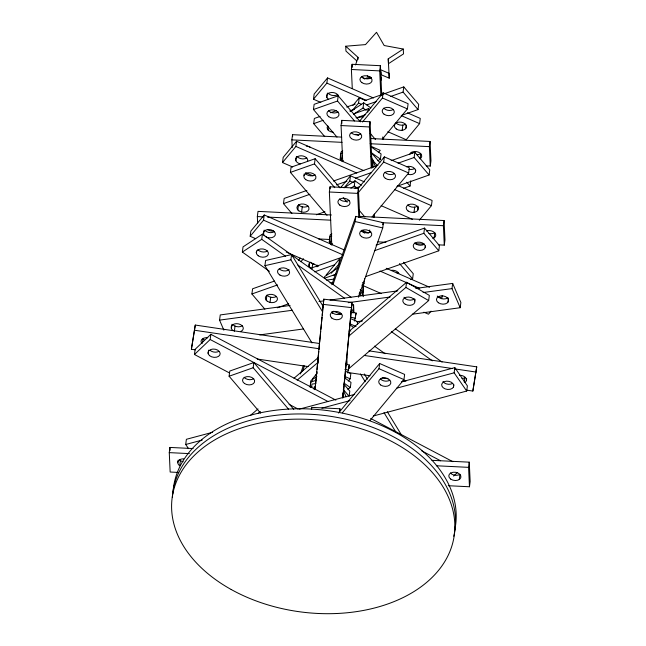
<?xml version="1.0" encoding="UTF-8"?>
<svg xmlns="http://www.w3.org/2000/svg" width="646" height="646" viewBox="0 0 646 646"><rect width="100%" height="100%" fill="white"/><g stroke="black" fill="none" stroke-linecap="round" stroke-linejoin="round"><path stroke-width="0.97" d="M314.965 389.7L323.759 299.171L352.03 302.417L342.961 397.791M315.167 389.522L315.555 385.509M315.741 383.506L316.217 378.483M316.411 376.473L316.887 371.458M317.081 369.447L318.131 358.401M318.316 356.398L318.801 351.376M318.987 349.365L319.463 344.35M319.657 342.34L320.707 331.301M320.9 329.29L321.377 324.268M321.563 322.265L322.047 317.243M322.233 315.232L323.283 304.193M323.476 302.183L323.759 299.171M342.751 397.968L352.03 302.417M178.223 472.428L170.156 472.032L169.268 452.628L169.946 447.436L193.13 448.574M195.383 349.849L191.394 349.252L195.278 325.059L319.043 343.438M191.394 349.252L195.278 325.059M177.803 462.722L178.143 460.13M180.395 460.558L179.717 465.75A6.097 4.126 7.5 0 1 178.191 461.155A6.097 4.126 7.5 0 1 183.674 458.862M229.282 372.839L194.454 354.509L195.132 349.316L210.846 334.329L335.872 400.124M188.559 448.631L185.701 444.488L186.387 439.296L212.647 432.287M202.432 343.228L202.997 338.9A6.097 4.126 7.5 0 0 204.144 339.731M208.141 353.612L208.593 350.148M194.454 354.509L210.168 339.521L210.846 334.329M223.855 330.138L219.559 320.125L220.246 314.933L290.078 305.469M231.405 328.628L231.979 324.3M269.422 271.344L242.355 252.069L243.041 246.877L262.429 234.135L351.012 297.225M234.353 331.293L235.031 326.101M260.532 413.085L229.096 376.23L229.782 371.038L253.854 362.543L293.801 409.378M255.711 238.705L250.172 236.283L250.85 231.09L264.238 214.981L344.625 250.107M257.649 223.355L257.334 216.563L258.02 211.371L331.438 214.989M256.309 252.756L256.535 251.019M264.884 309.2L251.9 293.978L252.586 288.786L274.437 281.075M250.172 236.283L263.552 220.173L264.238 214.981M242.355 252.069L261.743 239.327L262.429 234.135M263.536 234.474L264.101 230.146M312.002 342.945L264.925 265.668L265.603 260.475L291.58 254.597L323.493 306.971M288.536 409.193L253.167 367.736L253.854 362.543M292.646 166.991L282.504 162.558L283.19 157.366L296.571 141.256L363.876 170.665M266.249 300.301L266.927 295.109A6.097 4.126 7.5 0 0 276.512 296.441M270.02 302.417L270.706 297.225M291.911 213.511L283.473 203.619L284.159 198.427L306.882 190.409M292.218 147.635L291.855 139.875L292.541 134.683L341.726 137.105M327.029 215.336L290.401 172.393L291.088 167.201L315.159 158.706L340.014 187.841M282.504 162.558L295.892 146.448L296.571 141.256M295.868 160.749L296.441 156.421M322.806 312.163L290.902 259.789L291.58 254.597M297.814 209.942L298.5 204.75A6.097 4.126 7.5 0 0 308.085 206.082M320.82 102.423L313.48 99.218L314.158 94.025L327.546 77.916L373.453 97.974M303.991 175.534L304.218 173.798M336.97 137.081L313.455 109.513L314.134 104.321L338.213 95.818L360.42 121.86M301.593 212.058L302.271 206.865M324.712 136.581L313.681 123.644L314.36 118.452L320.069 116.433M334.749 187.663L314.473 163.898L315.159 158.706M313.48 99.218L326.86 83.108L327.546 77.916M326.844 97.409L327.409 93.081M309.087 266.128L309.547 262.664M328.023 129.967L328.475 126.503M312.034 268.793L312.712 263.6M354.509 120.931L337.527 101.018L338.213 95.818M316.992 266.838L317.226 265.102M331.81 245.23L329.363 191.999L330.049 186.807L358.36 188.196L359.701 217.322M342.727 161.67L341.064 125.55L341.75 120.358L370.061 121.755L372.185 167.903M352.28 88.518L351.4 69.493L352.086 64.301L380.397 65.698L381.778 95.729M310.282 385.63L310.968 380.437L316.871 376.561M324.413 278.321L324.639 276.593L338.124 267.735M329.428 240.247L330.106 235.055L331.794 233.949M340.361 157.172L341.048 151.98L342.727 150.865M331.204 244.204L329.258 241.919L329.945 236.727L331.794 236.073M341.492 160.361L340.2 158.843L340.878 153.651L342.735 152.997M312.268 380.559L312.494 378.831L316.96 373.461M331.406 235.176L331.64 233.448M311.509 387.552L311.97 384.095L315.837 383.571M331.107 238.705L330.421 243.897L332.359 243.639M342.041 155.629L341.363 160.822L343.301 160.563M311.372 409.104L311.598 407.368L339.909 408.765L339.998 410.703M313.988 389.199L314.336 386.599M318.438 355.445L317.889 363.553M352.191 110.7L358.562 103.029L359.249 97.837L365.717 100.671M332.375 313.391L332.601 311.663M344.068 187.897L349.801 180.993L350.487 175.801L364.36 181.857M353.766 114.108L363.036 108.011L363.722 102.819L370.869 107.914M350.907 188.188L354.283 185.967L354.961 180.775L361.316 185.305M367.784 112.194L368.244 108.738L353.427 113.962M358.788 217.5L357.674 193.388L358.36 188.196M333.126 284.216L355.155 221.562L355.841 216.37L383.425 222.741L382.739 227.933L358.368 297.233M371.272 168.081L369.375 126.947L370.061 121.755M380.817 94.914L379.711 70.89L380.397 65.698M339.457 412.221L339.909 408.765M346.409 359.434L346.199 364.942M353.031 313.019L353.58 304.92L351.634 304.823M372.039 164.722L372.726 159.53L373.081 167.298M362.503 122.013L382.448 97.998L383.135 92.806L408.102 103.715L407.416 108.908L382.319 139.124M347.726 372.984L349.381 365.03L345.57 364.15M354.557 321.054L356.212 313.108L350.503 311.792M348.251 381.124L350.164 378.822L350.843 373.63L345.295 371.208M357.343 324.3L357.682 321.708L350.285 318.478M369.415 232.576L369.762 229.976M347.798 389.263L350.326 387.6L351.004 382.408L344.657 377.886M359.087 293.769L362.794 292.468L363.48 287.276L362.18 285.75M362.309 284.862L363.997 283.755L364.683 278.563M377.87 160.797L380.405 159.142L381.083 153.95L370.756 146.594M383.49 139.504L383.716 137.776M357.989 192.984L383.667 162.073L384.354 156.881L409.314 167.79L408.635 172.983L372.048 217.032M401.852 115.295L418.019 109.586L403.096 92.087L403.774 86.895L364.772 100.655M402.175 130.322L402.854 125.13M405.769 128.57L406.221 125.106M342.332 412.826L378.984 368.704L379.67 363.512L404.638 374.422L403.952 379.614L369.875 420.643M418.019 109.586L418.705 104.394L403.774 86.895M403.564 188.317L410.048 186.032L410.727 180.84M396.886 186.363L429.089 175.001L414.159 157.495L414.837 152.303L391.169 160.66M387.842 131.711L406.213 139.738L419.593 123.628L420.271 118.436L407.424 112.824M415.491 171.86L415.725 170.132M414.005 212.364L414.684 207.172M348.452 336.429L405.882 287.454L406.568 282.262L429.34 295.384L428.661 300.576L348.251 369.141M417.599 210.612L418.164 206.284M426.255 165.852L430.268 166.046L429.38 146.642L430.058 141.45L370.836 138.535M410.735 279.573L412.592 278.919L413.27 273.726L403.459 262.219M429.089 175.001L429.768 169.809L414.837 152.303M430.268 166.046L430.955 160.854L430.058 141.45M414.853 301.012L415.079 299.284M365.636 276.609L438.779 250.793L423.857 233.287L424.535 228.095L376.085 245.197M425.189 247.652A6.097 4.126 7.5 0 0 417.526 242.193A6.097 4.126 7.5 0 0 415.128 249.017A6.097 4.126 7.5 0 0 425.189 247.652L425.415 245.924M419.311 220.246L431.423 205.67L432.101 200.478L397.993 185.572M434.112 237.881L434.79 232.689A6.097 4.126 7.5 0 1 428.984 233.472M438.779 250.793L439.466 245.601L424.535 228.095M438.254 244.834L444.287 245.125L443.39 225.72L444.077 220.528L359.596 216.37M444.287 245.125L444.973 239.932L444.077 220.528M442.227 295.505L441.888 298.105L437.261 296.086M447.88 302.344L448.453 298.016M412.301 314.214L460.186 307.714L451.998 288.609L452.676 283.416L415.766 288.423M460.186 307.714L460.873 302.522L452.676 283.416M373.331 415.984L466.703 391.048L454.146 372.815L454.832 367.622L401.336 381.907M453.476 387.059A6.097 4.126 7.5 0 0 446.539 381.172A6.097 4.126 7.5 0 0 443.164 387.737A6.097 4.126 7.5 0 0 453.476 387.059L453.815 384.467M464.272 382.109L464.837 377.781A6.097 4.126 7.5 0 1 461.955 378.435M466.404 380.357L466.638 378.629M466.703 391.048L467.381 385.856L454.832 367.622M459.29 479.51L459.976 474.317A6.097 4.126 7.5 0 1 450.391 472.985M466.856 390.168L472.848 391.056L476.732 366.863L368.947 350.851M472.848 391.056L476.732 366.863M448.308 485.719L469.464 486.761L468.576 467.357L469.254 462.165L431.972 460.323M469.464 486.761L470.151 481.569L469.254 462.165M355.583 64.939L358.021 57.349L345.723 46.221L365.499 44.606L376.521 32.3L384.176 45.527L403.274 49.048L403.5 53.901L388.456 63.688L388.23 58.834L403.274 49.048M300.43 373.953L303.434 365.41M331.81 284.716L355.841 216.37M302.417 371.547L304.419 365.854M315.983 375.205L316.952 372.451M382.755 224.638L383.425 222.741M355.566 314.949L356.212 313.108M348.404 367.792L349.381 365.03M352.869 105.508L359.249 97.837M359.321 121.472L383.135 92.806M340.926 187.308L350.487 175.801M378.33 152.666L380.244 150.365L370.99 146.319M298.331 260.427L300.261 258.109M358.029 188.567L384.354 156.881M300.858 261.759L303.426 258.666M326.165 274.986L339.554 258.876L338.867 264.069L331.22 273.274M338.512 413.052L379.67 363.512M431.052 311.146L428.5 314.214L423.881 312.196M453.605 476.094L457.182 472.686M250.357 415.475L258.012 408.942M294.003 378.257L318.51 357.359M349.139 331.236L406.568 282.262M258.093 413.488L260.395 411.526M297.144 380.179L317.824 362.551M350.237 111.677L363.722 102.819M344.851 187.421L354.961 180.775M333.231 275.689L336.598 273.476M313.455 109.513L337.527 101.018M330.534 112.743L336.243 110.732M346.7 107.034L355.268 104.014M313.681 123.644L323.194 120.285M349.825 110.886L354.581 109.206M366.944 104.846L376.457 101.487M390.725 96.448L403.096 92.087M356.447 117.847L365.709 114.584M290.401 172.393L314.473 163.898M340.2 158.843L342.049 158.189M333.401 181.05L377.91 165.336M283.473 203.619L309.991 194.26M336.501 184.901L346.918 181.227M355.445 178.215L371.539 172.539M398.057 163.18L414.159 157.495M354.856 188.325L359.483 186.694M316.395 214.771L324.922 211.767M329.258 241.919L331.107 241.265M310.54 268.332L340.935 257.601M251.9 293.978L277.554 284.926M314.602 271.845L334.555 264.803M374.454 250.721L423.857 233.287M324.478 278.264L335.581 274.348M277.279 307.795L288.681 303.765M229.096 376.23L253.167 367.736M316.354 380.155L310.799 382.109L310.12 387.301L311.97 386.647M299.211 409.168L354.654 394.367M185.701 444.488L202.238 440.071M321.87 408.135L350.075 400.601M396.765 388.133L454.146 372.815M264.925 265.668L290.902 259.789M355.986 117.766L363.73 116.716M326.61 280.114L334.353 279.064M319.003 301.545L323.993 300.866M329.977 300.059L397.815 290.861M219.559 320.125L292.388 310.258M348.251 302.683L390.144 296.999M423.065 292.533L451.998 288.609M259.676 334.903L303.572 328.951M356.439 321.789L362.422 320.973M351.4 69.493L379.711 70.89M341.064 125.55L369.375 126.947M291.855 139.875L342.049 142.346M370.158 143.727L429.38 146.642M329.363 191.999L357.674 193.388M257.334 216.563L263.374 216.862M267.396 217.064L330.752 220.181M382.044 222.7L443.39 225.72M318.575 238.939L329.638 239.488M377.91 241.862L385.953 242.258M415.12 243.695L424.172 244.14M329.961 282.851L332.884 282.996M350.948 310.015L352.902 310.112M169.268 452.628L189.423 453.613M436.325 465.766L468.576 467.357M323.081 304.363L351.343 307.609M194.599 330.251L319.358 348.783M364.271 355.453L452.095 368.495M455.091 368.939L476.054 372.056M257.269 359.039L308.166 366.597M348.089 372.524L370.045 375.786M382.02 377.563L388.012 378.459M402.983 380.68L405.979 381.124M355.155 221.562L382.739 227.933M350.778 317.202L355.526 318.3M344.891 369.342L348.695 370.223M380.244 69.606L389.021 73.321L389.239 78.174L380.47 74.46M382.448 97.998L407.416 108.908M326.86 83.108L366.339 100.356M401.231 115.602L419.593 123.628M358.562 103.029L361.332 104.248M355.954 134.263L358.732 135.474M383.667 162.073L408.635 172.983M295.892 146.448L356.737 173.039M394.545 189.561L431.423 205.67M349.801 180.993L353.507 182.608M305.558 172.627L312.93 175.857M381.156 205.67L412.503 219.365M361.905 230.21L368.382 233.036M386.203 268.276L429.63 287.26M263.552 220.173L343.018 254.895M379.977 271.045L419.706 288.407M286.202 252.029L318.543 266.16M361.97 285.136L381.374 293.615M333.643 311.202L341.04 314.432M349.599 323.67L356.075 326.496M378.984 368.704L403.952 379.614M344.617 376.4L350.164 378.822M370.699 418.455L452.862 461.688M210.168 339.521L328.047 401.554M421.814 450.908L440.572 460.776M289.109 404.331L298.04 409.031M405.882 287.454L428.661 300.576M363.036 108.011L366.217 110.272M370.869 152.351L380.405 159.142M354.283 185.967L356.665 187.671M361.413 230.8L364.586 233.061M362.406 282.625L363.997 283.755M395.312 328.774L442.066 362.067M261.743 239.327L285.532 256.268M297.838 265.03L344.593 298.331M391.347 331.624L432.36 360.831M349.898 324.825L353.871 327.659M374.414 346.119L385.081 353.709M349.22 330.017L350.802 331.156M343.971 383.078L350.326 387.6M356.794 60.894L345.949 51.074L345.723 46.221M368.244 108.738L369.536 110.256M370.223 133.351L375.447 139.479M406.778 182.196L410.048 186.032M371.442 152.763L379.88 162.655M372.056 159.481L377.256 165.57M358.982 210.079L364.869 216.983M343.252 197.636L347.177 202.238M399.511 263.576L412.592 278.919M360.193 289.424L362.794 292.468M343.963 384.273L349.809 391.121L349.123 396.313L343.276 389.465M364.296 373.945L367.429 379.097M387.309 411.728L401.432 434.911M360.468 373.986L365.176 381.713M384.007 412.624L396.038 432.376M371.111 156.502L375.794 167.419M359.386 292.04L360.944 295.674M343.373 390.426L346.103 396.789M342.687 395.618L343.47 397.435M388.23 58.834L389.239 78.174M382.755 136.96L382.852 138.963M374.309 214.06L374.454 217.072M373.445 215.239L373.533 217.242M358.021 57.349L358.11 59.295M362.842 285.629L363.351 296.675M352.086 64.301L352.223 67.305M362.204 291.822L362.39 295.844M353.58 304.92L353.943 312.68M341.75 120.358L341.887 123.37M346.749 356.842L347.104 364.602M342.873 392.849L343.05 396.725M330.049 186.807L330.138 188.81M311.598 407.368L311.687 409.314M292.541 134.683L292.63 136.621M169.946 447.436L170.084 450.343M424.39 244.245A6.097 4.126 7.5 0 1 414.805 242.92M398.194 272.37A6.097 4.126 7.5 0 1 396.967 272.967M391.331 270.319A6.097 4.126 7.5 0 1 398.897 273.621M315.014 174.856A6.097 4.126 7.5 0 1 305.429 173.524M349.074 200.357A6.097 4.126 7.5 0 1 339.489 199.025M172.369 497.509A142.298 96.319 7.5 0 1 327.7 415.903A142.298 96.319 7.5 0 1 453.791 536.253M306.793 157.915A6.097 4.126 7.5 0 1 297.208 156.59M300.293 163.898A6.097 4.126 7.5 0 1 295.771 158.593A6.097 4.126 7.5 0 1 303.063 156.017A6.097 4.126 7.5 0 1 307.593 161.322M417.356 206.236A6.097 4.126 7.5 0 1 407.771 204.903M201.504 343.107A6.097 4.126 7.5 0 1 207.754 337.769M459.476 375.302A6.097 4.126 7.5 0 1 465.58 377.7A6.097 4.126 7.5 0 1 465.257 382.279M173.015 492.995A142.298 96.319 7.5 0 1 327.893 410.646A142.298 96.319 7.5 0 1 454.477 531.06M274.453 231.639A6.097 4.126 7.5 0 1 264.868 230.315M264.182 235.507A6.097 4.126 7.5 0 1 268.623 229.516A6.097 4.126 7.5 0 1 275.107 235.386A6.097 4.126 7.5 0 1 265.191 236.412M394.569 173.548A6.097 4.126 7.5 0 1 384.984 172.216M314.198 264.085A6.097 4.126 7.5 0 1 311.429 262.874M310.742 268.066A6.097 4.126 7.5 0 1 310.476 262.187M267.484 251.011A6.097 4.126 7.5 0 1 257.899 249.679M340.991 313.786A6.097 4.126 7.5 0 1 331.543 311.84M289.125 269.624A6.097 4.126 7.5 0 1 279.492 269.059M414.409 298.815A6.097 4.126 7.5 0 1 403.968 297.265M218.784 351.424A6.097 4.126 7.5 0 1 210.216 350.439M452.418 383.53A6.097 4.126 7.5 0 1 442.97 381.584M253.708 378.693A6.097 4.126 7.5 0 1 244.123 377.361M389.885 380.171A6.097 4.126 7.5 0 1 380.308 378.839M447.638 297.959A6.097 4.126 7.5 0 1 438.053 296.635M242.323 325.802A6.097 4.126 7.5 0 1 232.746 324.47M233.061 330.574A6.097 4.126 7.5 0 1 233.174 324.462A6.097 4.126 7.5 0 1 242.08 325.705A6.097 4.126 7.5 0 1 240.417 331.592M364.344 79.038A8.132 5.507 7.5 0 1 371.402 77.843M183.165 461.769A6.097 4.126 7.5 0 1 179.394 459.653M363.351 78.311A10.045 7.34 -2.6 0 1 361.962 76.721M380.236 70.236A10.045 7.34 -2.6 0 1 381.092 73.967M370.626 77.068A4.918 3.593 -2.6 0 1 367.308 75.84M381.229 76.906A10.045 7.34 -2.6 0 1 380.728 80.702M426.481 230.977A6.097 4.126 7.5 0 1 434.839 232.907A6.097 4.126 7.5 0 1 432.885 238.479M273.694 231.058A6.097 4.126 7.5 0 1 267.783 229.693M337.761 94.574A6.097 4.126 7.5 0 1 328.176 93.242M328.499 99.347A6.097 4.126 7.5 0 1 329.452 92.871A6.097 4.126 7.5 0 1 338.464 95.826M405.526 124.185A6.097 4.126 7.5 0 1 395.941 122.861M338.06 111.976A6.097 4.126 7.5 0 1 328.483 110.644M333.368 132.309A6.097 4.126 7.5 0 1 327.829 125.809M306.269 146.117A6.097 4.126 7.5 0 1 310.613 147.546M416.541 154.612A6.097 4.126 7.5 0 0 420.78 153.611L420.094 158.803A6.097 4.126 7.5 0 0 418.535 152.198A6.097 4.126 7.5 0 0 409.758 154.281M412.196 153.183A6.097 4.126 7.5 0 1 411.195 152.278M371.111 77.851A6.097 4.126 7.5 0 1 361.526 76.519M360.775 133.916A6.097 4.126 7.5 0 1 351.19 132.583M393.349 109.465A6.097 4.126 7.5 0 1 383.764 108.14M414.692 168.453A6.097 4.126 7.5 0 1 408.886 169.244M406.382 166.741A6.097 4.126 7.5 0 1 415.572 170.245A6.097 4.126 7.5 0 1 408.199 174.436M370.828 231.898A6.097 4.126 7.5 0 1 361.243 230.565M267.25 301.214A6.097 4.126 7.5 0 0 277.312 299.849A6.097 4.126 7.5 0 0 269.648 294.39A6.097 4.126 7.5 0 0 267.25 301.214M305.752 179.628A6.097 4.126 7.5 0 0 315.813 178.264A6.097 4.126 7.5 0 0 308.15 172.805A6.097 4.126 7.5 0 0 305.752 179.628M339.812 205.121A6.097 4.126 7.5 0 0 349.874 203.756A6.097 4.126 7.5 0 0 342.21 198.298A6.097 4.126 7.5 0 0 339.812 205.121M231.187 589.499A142.298 96.319 7.5 0 0 454.227 535.494A142.298 96.319 7.5 0 0 254.233 424.277A142.298 96.319 7.5 0 0 231.187 589.499M408.094 211A6.097 4.126 7.5 0 0 418.156 209.635A6.097 4.126 7.5 0 0 410.493 204.176A6.097 4.126 7.5 0 0 408.094 211M385.307 178.312A6.097 4.126 7.5 0 0 395.368 176.947A6.097 4.126 7.5 0 0 387.705 171.489A6.097 4.126 7.5 0 0 385.307 178.312M258.222 255.784A6.097 4.126 7.5 0 0 268.284 254.419A6.097 4.126 7.5 0 0 260.621 248.96A6.097 4.126 7.5 0 0 258.222 255.784M331.737 317.993A6.097 4.126 7.5 0 0 342.049 317.315A6.097 4.126 7.5 0 0 335.113 311.429A6.097 4.126 7.5 0 0 331.737 317.993M279.952 275.083A6.097 4.126 7.5 0 0 289.594 272.903A6.097 4.126 7.5 0 0 281.139 268.033A6.097 4.126 7.5 0 0 279.952 275.083M405.236 304.274A6.097 4.126 7.5 0 0 414.877 302.094A6.097 4.126 7.5 0 0 406.423 297.225A6.097 4.126 7.5 0 0 405.236 304.274M209.53 355.631A6.097 4.126 7.5 0 0 219.842 354.953A6.097 4.126 7.5 0 0 212.905 349.066A6.097 4.126 7.5 0 0 209.53 355.631M244.446 383.466A6.097 4.126 7.5 0 0 254.508 382.101A6.097 4.126 7.5 0 0 246.845 376.642A6.097 4.126 7.5 0 0 244.446 383.466M380.623 384.943A6.097 4.126 7.5 0 0 390.693 383.579A6.097 4.126 7.5 0 0 383.021 378.12A6.097 4.126 7.5 0 0 380.623 384.943M438.376 302.732A6.097 4.126 7.5 0 0 448.445 301.367A6.097 4.126 7.5 0 0 440.774 295.908A6.097 4.126 7.5 0 0 438.376 302.732M450.714 479.09A6.097 4.126 7.5 0 0 460.776 477.725A6.097 4.126 7.5 0 0 453.112 472.266A6.097 4.126 7.5 0 0 450.714 479.09M396.264 128.958A6.097 4.126 7.5 0 0 406.326 127.593A6.097 4.126 7.5 0 0 398.663 122.134A6.097 4.126 7.5 0 0 396.264 128.958M328.798 116.74A6.097 4.126 7.5 0 0 338.867 115.376A6.097 4.126 7.5 0 0 331.196 109.917A6.097 4.126 7.5 0 0 328.798 116.74M361.849 82.623A6.097 4.126 7.5 0 0 371.918 81.259A6.097 4.126 7.5 0 0 364.247 75.8A6.097 4.126 7.5 0 0 361.849 82.623M351.513 138.68A6.097 4.126 7.5 0 0 361.582 137.315A6.097 4.126 7.5 0 0 353.911 131.857A6.097 4.126 7.5 0 0 351.513 138.68M384.087 114.237A6.097 4.126 7.5 0 0 394.149 112.872A6.097 4.126 7.5 0 0 386.486 107.414A6.097 4.126 7.5 0 0 384.087 114.237M298.823 210.854A6.097 4.126 7.5 0 0 308.885 209.49A6.097 4.126 7.5 0 0 301.222 204.031A6.097 4.126 7.5 0 0 298.823 210.854M361.558 236.67A6.097 4.126 7.5 0 0 371.628 235.305A6.097 4.126 7.5 0 0 363.956 229.847A6.097 4.126 7.5 0 0 361.558 236.67"/></g></svg>
